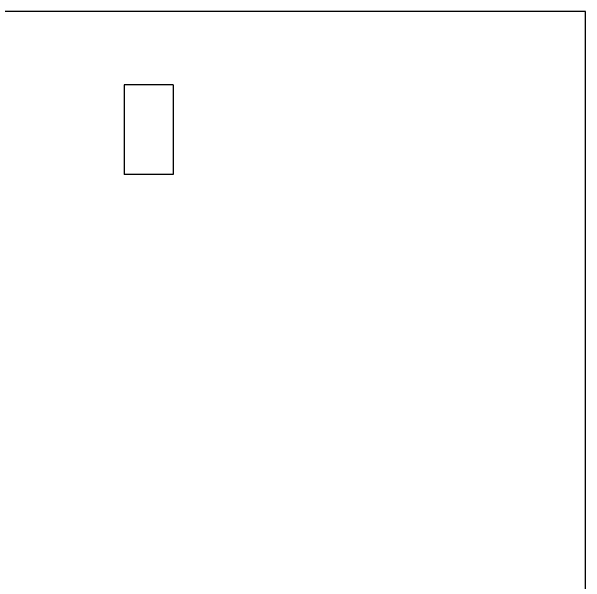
# Model space of a CAD drawing. Header units: millimetres. Extents: x -92220 to 11040, y -5929 to 27498.
# Drawn here: x -10845 to -9439, y 1400 to 2800 of the extents above; entities that cross this region are included whole.
import ezdxf

# ---------------------------------------------------------------- set-up
doc = ezdxf.new("R2010")
doc.units = ezdxf.units.MM
doc.layers.add('01 Черновое', color=254, linetype='Continuous')

msp = doc.modelspace()

# ---------------------------------------------------------------- linework, layer by layer
at = {"layer": '01 Черновое', "lineweight": -2}
for p, q in [((-10569.3, 2620), (-10569.3, 2400)), ((-10449.3, 2620), (-10569.3, 2620)), ((-10449.3, 2620), (-10449.3, 2400)), ((-10449.3, 2400), (-10569.3, 2400))]:
    msp.add_line(p, q, dxfattribs=at)
at = {"layer": '01 Черновое', "lineweight": -2, "flags": 128}
msp.add_lwpolyline([(-9439.3, 2800), (-11209.3, 2800), (-11209.3, 0), (-9439.3, 0)], close=True, dxfattribs=at)

doc.saveas('drawing.dxf')
